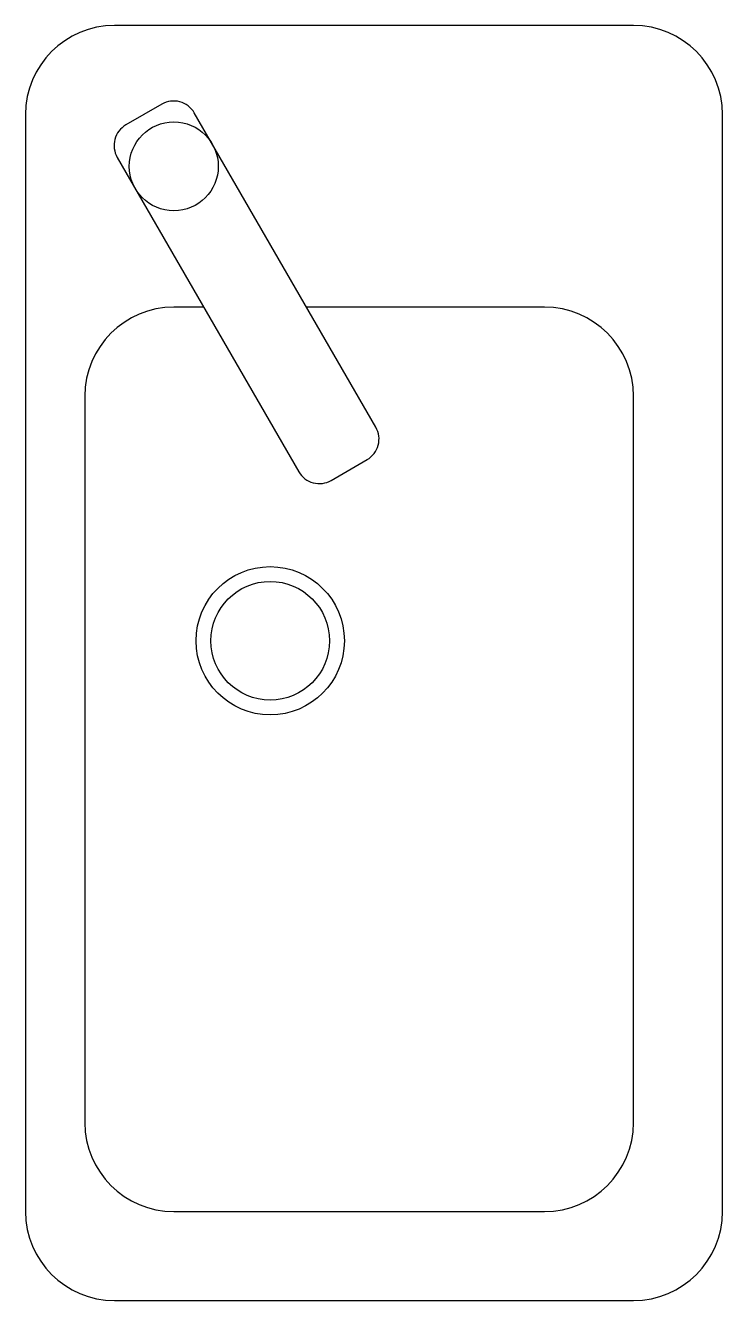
# Model space of a CAD drawing. Header units: millimetres. Extents: x -2899.929 to -2899.694, y 2966.803 to 2967.233.
import ezdxf

# ---------------------------------------------------------------- set-up
doc = ezdxf.new("R2010")
doc.units = ezdxf.units.MM
doc.header["$LTSCALE"] = 10
doc.layers.add('banheiro_louças', color=2, linetype='Continuous')

msp = doc.modelspace()

# ---------------------------------------------------------------- linework, layer by layer
at = {"layer": 'banheiro_louças'}
for p, q in [((-2899.72399, 2967.23336), (-2899.89899, 2967.23336)), ((-2899.92899, 2967.20336), (-2899.92899, 2966.83336)), ((-2899.69399, 2966.83336), (-2899.69399, 2967.20336)), ((-2899.86889, 2967.13836), (-2899.87899, 2967.13836)), ((-2899.75399, 2967.13836), (-2899.83425, 2967.13836)), ((-2899.90899, 2967.10836), (-2899.90899, 2966.86336)), ((-2899.72399, 2966.86336), (-2899.72399, 2967.10836)), ((-2899.87899, 2966.83336), (-2899.75399, 2966.83336)), ((-2899.89899, 2966.80336), (-2899.72399, 2966.80336))]:
    msp.add_line(p, q, dxfattribs=at)
msp.add_lwpolyline([(-2899.83685, 2967.08287, 0.414214), (-2899.82592, 2967.07994), (-2899.8138, 2967.08694, 0.414214), (-2899.81087, 2967.09787), (-2899.87208, 2967.20389, 0.414214), (-2899.88301, 2967.20682), (-2899.89514, 2967.19982, 0.414214), (-2899.89806, 2967.18889)], format="xyb", close=True, dxfattribs=at)
for centre, radius in [((-2899.87899, 2967.18586), 0.015), ((-2899.84649, 2967.02586), 0.025), ((-2899.84649, 2967.02586), 0.02)]:
    msp.add_circle(centre, radius, dxfattribs=at)
for centre, start, end in [((-2899.89899, 2967.20336), 90, 180), ((-2899.72399, 2967.20336), 0, 90), ((-2899.87899, 2967.10836), 90, 180), ((-2899.75399, 2967.10836), 0, 90), ((-2899.87899, 2966.86336), 180, 270), ((-2899.75399, 2966.86336), 270, 0), ((-2899.89899, 2966.83336), 180, 270), ((-2899.72399, 2966.83336), 270, 0)]:
    msp.add_arc(centre, 0.03, start, end, dxfattribs=at)

doc.saveas('drawing.dxf')
